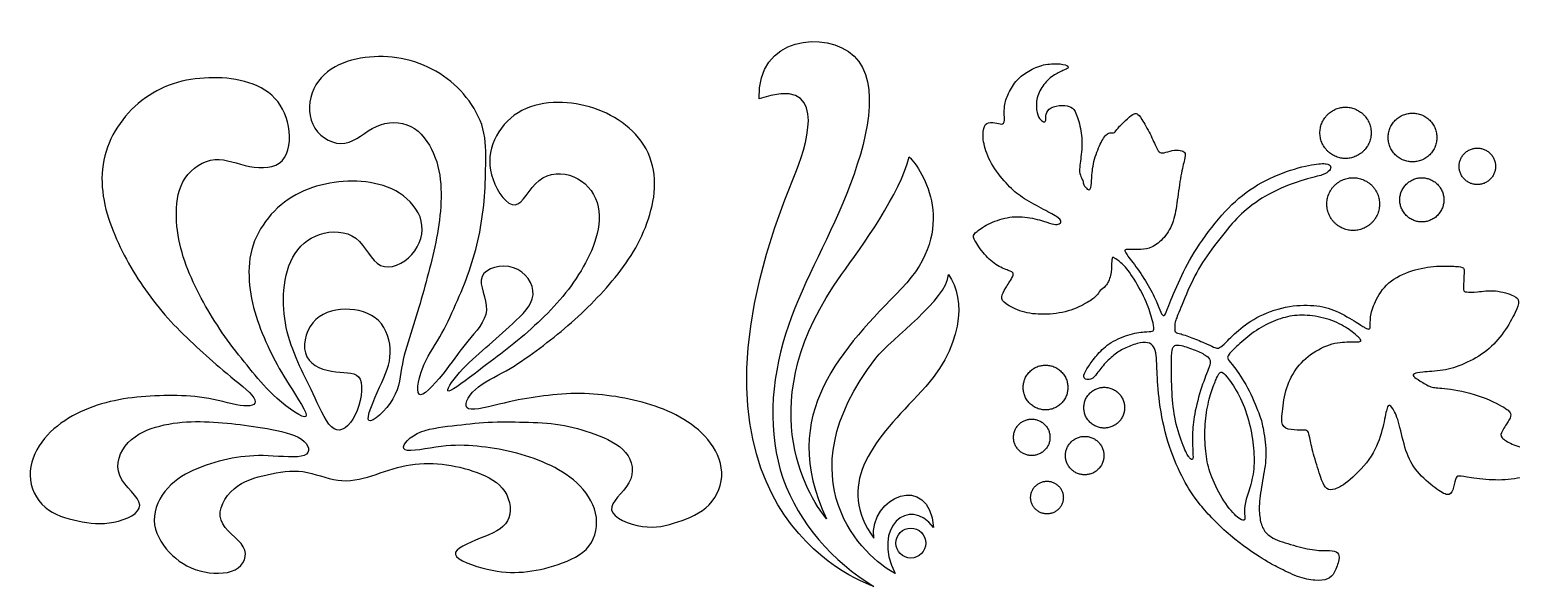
# Model space of a CAD drawing. Header units: millimetres. Extents: x -103 to 104, y -99 to 78.
# Drawn here: x -102 to -38.8, y -88.4 to -64.7 of the extents above; entities that cross this region are included whole.
import ezdxf

# ---------------------------------------------------------------- set-up
doc = ezdxf.new("R2010")
doc.units = ezdxf.units.MM
doc.header["$MEASUREMENT"] = 0

msp = doc.modelspace()

# ---------------------------------------------------------------- linework, layer by layer
at = {"color": 5, "linetype": 'ByBlock', "lineweight": -2}
for points in [[(-70.908, -67.651), (-71.021, -64.987), (-65.06, -64.418), (-66.929, -72.06), (-70.271, -77.481), (-70.7, -84.11), (-67.753, -87.364), (-66.024, -88.421)], [(-93.409, -81.489), (-93.91, -81.437), (-94.948, -81.356), (-96.469, -81.514), (-97.949, -82.126), (-98.596, -83.761), (-96.715, -85.035), (-98.474, -85.856), (-99.946, -85.673), (-101.494, -85.234), (-102.228, -83.688), (-101.591, -82.197), (-100.399, -81.191), (-98.967, -80.598), (-97.453, -80.324), (-95.898, -80.276), (-94.426, -80.338), (-92.686, -80.878), (-92.097, -80.53), (-93.69, -79.306), (-94.74, -78.362), (-95.888, -77.29), (-96.876, -76.121), (-97.724, -74.834), (-98.423, -73.463), (-98.912, -71.999), (-98.989, -70.439), (-98.446, -68.971), (-97.44, -67.783), (-96.099, -66.983), (-94.576, -66.703), (-93.024, -66.782), (-91.57, -67.365), (-90.826, -68.754), (-90.995, -70.576), (-92.678, -70.66), (-94.111, -69.963), (-95.585, -70.922), (-95.837, -72.507), (-95.625, -74.029), (-95.072, -75.472), (-94.332, -76.824), (-93.492, -78.095), (-92.474, -79.326), (-91.653, -80.348), (-89.673, -81.774), (-91.073, -79.674), (-91.701, -78.565), (-92.348, -77.091), (-92.7, -75.607), (-92.661, -74.037), (-91.91, -72.654), (-90.71, -71.649), (-89.226, -71.181), (-87.675, -71.11), (-86.177, -71.528), (-85.052, -72.799), (-85.508, -74.423), (-87.217, -75.194), (-87.91, -73.278), (-89.762, -73.25), (-90.932, -74.28), (-91.275, -76.037), (-91.092, -77.597), (-90.521, -79.06), (-89.859, -80.309), (-89.079, -82.158), (-88.018, -81.334), (-87.652, -79.214), (-88.898, -79.404), (-90.534, -78.868), (-90.136, -76.954), (-88.572, -76.464), (-86.953, -76.897), (-86.46, -78.546), (-87.027, -79.773), (-88.007, -81.994), (-86.229, -80.406), (-86.206, -78.95), (-85.684, -77.465), (-85.263, -75.997), (-84.848, -74.514), (-84.54, -73.01), (-84.41, -71.468), (-84.669, -69.95), (-85.651, -68.595), (-87.309, -68.613), (-88.498, -69.9), (-90.114, -69.054), (-90.156, -67.298), (-89.072, -66.157), (-87.521, -65.798), (-85.971, -65.882), (-84.458, -66.51), (-83.34, -67.527), (-82.552, -68.9), (-82.561, -70.467), (-82.606, -71.996), (-82.831, -73.521), (-83.244, -75.005), (-83.842, -76.417), (-84.492, -77.828), (-85.365, -79.041), (-85.648, -80.868), (-84.113, -79.069), (-83.424, -78.006), (-82.14, -76.715), (-83.248, -75.034), (-81.223, -74.499), (-80.156, -76.052), (-81.449, -77.262), (-82.547, -78.244), (-83.733, -79.254), (-84.598, -80.557), (-82.748, -79.124), (-81.682, -78.344), (-80.456, -77.323), (-79.379, -76.245), (-78.464, -74.997), (-77.786, -73.619), (-77.606, -72.008), (-78.701, -70.748), (-80.453, -70.813), (-81.241, -72.789), (-82.471, -71.05), (-82.411, -69.542), (-81.447, -68.213), (-79.906, -67.714), (-78.291, -67.871), (-76.871, -68.467), (-75.711, -69.543), (-75.249, -71.065), (-75.515, -72.605), (-76.125, -74.022), (-77.023, -75.277), (-78.064, -76.409), (-79.189, -77.455), (-80.416, -78.393), (-81.646, -79.27), (-83.168, -79.94), (-83.738, -81.156), (-81.66, -80.548), (-80.308, -80.32), (-78.732, -80.156), (-77.207, -80.282), (-75.695, -80.584), (-74.256, -81.148), (-73.012, -82.081), (-72.28, -83.534), (-72.887, -85.1), (-74.398, -85.723), (-75.773, -86.067), (-77.822, -85.218), (-76.136, -84.058), (-76.384, -82.584), (-77.939, -81.891), (-79.381, -81.475), (-80.932, -81.42), (-82.475, -81.397), (-83.969, -81.581), (-85.619, -81.76), (-86.517, -82.871), (-84.339, -82.369), (-82.973, -82.426), (-81.405, -82.657), (-79.953, -83.15), (-78.611, -83.914), (-77.679, -85.267), (-77.959, -86.858), (-79.478, -87.554), (-80.997, -87.876), (-82.377, -87.805), (-84.511, -87.055), (-82.726, -86.344), (-81.391, -85.807), (-81.56, -84.239), (-82.907, -83.506), (-84.419, -83.163), (-85.974, -83.177), (-87.428, -83.752), (-88.874, -84.072), (-90.35, -83.369), (-91.896, -83.647), (-93.391, -84.051), (-94.304, -85.707), (-92.521, -86.694), (-93.045, -87.924), (-94.847, -87.889), (-96.142, -87.068), (-96.964, -85.626), (-96.227, -84.105), (-94.873, -83.342), (-93.36, -82.911), (-91.943, -82.799), (-89.937, -83.047), (-90.163, -82.05), (-91.942, -81.666), (-92.908, -81.541), (-93.409, -81.489)], [(-69.311, -70.709), (-68.809, -69.34), (-67.987, -66.646), (-70.908, -67.651)], [(-67.394, -75.137), (-66.526, -73.95), (-64.883, -71.668), (-64.518, -70.116)], [(-66.024, -88.421), (-67.485, -87.919), (-75.063, -84.267), (-69.311, -70.709)], [(-68.033, -85.545), (-68.9, -84.495), (-71.274, -80.524), (-67.394, -75.137)], [(-62.829, -75.137), (-62.098, -76.187), (-62.144, -78.241), (-64.152, -80.295)], [(-64.152, -80.295), (-66.161, -82.35), (-67.622, -84.13), (-66.024, -86.367)], [(-66.024, -86.367), (-66.207, -84.587), (-63.65, -83.537), (-63.468, -85.91)], [(-63.468, -85.91), (-64.518, -84.541), (-66.115, -85.91), (-65.111, -87.873)]]:
    msp.add_open_spline(points, degree=3, dxfattribs=at)
for points, knots in [([(-49.454, -87.238), (-49.791, -87.028), (-50.318, -86.678), (-50.814, -86.256), (-51.309, -85.835), (-51.773, -85.341), (-52.098, -84.943), (-52.424, -84.546), (-52.61, -84.245), (-53.017, -83.471), (-53.237, -82.998), (-53.413, -82.46), (-53.589, -81.922), (-53.722, -81.32), (-53.803, -80.78), (-53.884, -80.239), (-53.914, -79.76), (-53.933, -79.394), (-53.951, -79.028), (-53.957, -78.775), (-53.976, -78.594), (-53.996, -78.414), (-54.029, -78.305), (-54.086, -78.218), (-54.143, -78.131), (-54.225, -78.064), (-54.344, -78.039), (-54.463, -78.013), (-54.619, -78.028), (-54.795, -78.076), (-54.972, -78.125), (-55.167, -78.206), (-55.333, -78.287), (-55.499, -78.369), (-55.634, -78.45), (-55.786, -78.573), (-55.938, -78.697), (-56.107, -78.862), (-56.381, -79.182), (-56.487, -79.335), (-56.569, -79.435), (-56.652, -79.534), (-56.712, -79.579), (-56.782, -79.599), (-56.851, -79.618), (-56.929, -79.612), (-57.044, -79.564), (-57.08, -79.522), (-57.059, -79.43), (-57.038, -79.338), (-56.959, -79.197), (-56.863, -79.049), (-56.767, -78.902), (-56.652, -78.748), (-56.514, -78.584), (-56.375, -78.42), (-56.212, -78.245), (-55.752, -77.935), (-55.454, -77.799), (-55.182, -77.715), (-54.911, -77.631), (-54.667, -77.598), (-54.493, -77.581), (-54.318, -77.564), (-54.213, -77.564), (-54.151, -77.546), (-54.089, -77.528), (-54.071, -77.492), (-54.079, -77.394), (-54.086, -77.296), (-54.119, -77.137), (-54.189, -76.908), (-54.258, -76.679), (-54.363, -76.381), (-54.52, -76.055), (-54.676, -75.73), (-54.884, -75.378), (-55.056, -75.129), (-55.228, -74.881), (-55.363, -74.736), (-55.479, -74.632), (-55.595, -74.528), (-55.691, -74.465), (-55.752, -74.434), (-55.812, -74.402), (-55.836, -74.402), (-55.866, -74.465), (-55.872, -74.528), (-55.877, -74.659), (-55.881, -74.79), (-55.884, -74.989), (-55.969, -75.354), (-56.05, -75.519), (-56.215, -75.721), (-56.3, -75.757), (-56.362, -75.818), (-56.423, -75.878), (-56.462, -75.962), (-56.613, -76.131), (-56.725, -76.215), (-56.923, -76.331), (-57.122, -76.447), (-57.408, -76.595), (-57.733, -76.689), (-58.059, -76.784), (-58.423, -76.827), (-58.76, -76.829), (-59.098, -76.833), (-59.408, -76.796), (-59.69, -76.712), (-59.971, -76.628), (-60.224, -76.495), (-60.373, -76.387), (-60.522, -76.278), (-60.568, -76.194), (-60.547, -75.98), (-60.48, -75.851), (-60.394, -75.709), (-60.309, -75.568), (-60.203, -75.414), (-60.141, -75.304), (-60.08, -75.194), (-60.062, -75.128), (-60.08, -75.083), (-60.098, -75.037), (-60.152, -75.013), (-60.414, -74.911), (-60.622, -74.833), (-60.818, -74.703), (-61.013, -74.574), (-61.197, -74.393), (-61.361, -74.19), (-61.525, -73.986), (-61.67, -73.76), (-61.733, -73.626), (-61.796, -73.492), (-61.778, -73.45), (-61.604, -73.282), (-61.447, -73.155), (-61.226, -73.035), (-61.004, -72.914), (-60.718, -72.8), (-60.434, -72.735), (-60.149, -72.67), (-59.866, -72.655), (-59.291, -72.718), (-58.998, -72.797), (-58.788, -72.86), (-58.577, -72.923), (-58.447, -72.971), (-58.343, -72.991), (-58.239, -73.011), (-58.161, -73.001), (-58.108, -72.976), (-58.056, -72.95), (-58.029, -72.908), (-58.047, -72.812), (-58.092, -72.758), (-58.233, -72.667), (-58.375, -72.577), (-58.613, -72.45), (-58.881, -72.307), (-59.149, -72.164), (-59.447, -72.005), (-59.684, -71.848), (-59.92, -71.691), (-60.095, -71.538), (-60.303, -71.318), (-60.51, -71.098), (-60.751, -70.812), (-60.932, -70.518), (-61.113, -70.225), (-61.233, -69.923), (-61.363, -69.411), (-61.372, -69.201), (-61.333, -68.869), (-61.284, -68.749), (-61.196, -68.695), (-61.107, -68.64), (-60.977, -68.652), (-60.861, -68.674), (-60.745, -68.695), (-60.643, -68.725), (-60.572, -68.722), (-60.501, -68.719), (-60.462, -68.683), (-60.453, -68.558), (-60.444, -68.433), (-60.465, -68.219), (-60.452, -68.03), (-60.438, -67.842), (-60.39, -67.68), (-60.306, -67.49), (-60.221, -67.3), (-60.101, -67.083), (-59.961, -66.913), (-59.821, -66.743), (-59.661, -66.619), (-59.477, -66.507), (-59.294, -66.394), (-59.086, -66.291), (-58.861, -66.229), (-58.637, -66.168), (-58.396, -66.147), (-58.203, -66.154), (-58.011, -66.162), (-57.866, -66.198), (-57.791, -66.234), (-57.715, -66.27), (-57.709, -66.306), (-57.776, -66.369), (-57.848, -66.397), (-57.959, -66.445), (-58.071, -66.493), (-58.221, -66.562), (-58.532, -66.782), (-58.691, -66.933), (-58.938, -67.279), (-59.026, -67.475), (-59.063, -67.675), (-59.101, -67.875), (-59.089, -68.08), (-59.022, -68.378), (-58.968, -68.472), (-58.913, -68.535), (-58.857, -68.598), (-58.8, -68.631), (-58.759, -68.636), (-58.718, -68.64), (-58.694, -68.616), (-58.688, -68.555), (-58.682, -68.493), (-58.694, -68.393), (-58.669, -68.297), (-58.643, -68.201), (-58.58, -68.107), (-58.456, -68.04), (-58.333, -67.972), (-58.149, -67.93), (-57.992, -67.927), (-57.836, -67.924), (-57.706, -67.96), (-57.611, -68.011), (-57.517, -68.062), (-57.456, -68.128), (-57.386, -68.299), (-57.315, -68.469), (-57.233, -68.743), (-57.188, -69.011), (-57.143, -69.279), (-57.134, -69.541), (-57.154, -69.812), (-57.173, -70.083), (-57.221, -70.363), (-57.238, -70.545), (-57.255, -70.728), (-57.239, -70.812), (-57.209, -70.896), (-57.179, -70.981), (-57.134, -71.065), (-57.089, -71.203), (-57.089, -71.258), (-57.059, -71.321), (-57.029, -71.384), (-56.968, -71.456), (-56.916, -71.496), (-56.863, -71.535), (-56.818, -71.541), (-56.788, -71.482), (-56.758, -71.423), (-56.743, -71.3), (-56.731, -71.115), (-56.718, -70.929), (-56.709, -70.682), (-56.598, -70.155), (-56.496, -69.875), (-56.398, -69.657), (-56.3, -69.439), (-56.206, -69.282), (-56.038, -69.11), (-55.962, -69.095), (-55.904, -69.095), (-55.845, -69.095), (-55.803, -69.11), (-55.762, -69.083), (-55.722, -69.056), (-55.682, -68.987), (-55.604, -68.893), (-55.526, -68.8), (-55.408, -68.683), (-55.291, -68.574), (-55.173, -68.466), (-55.056, -68.366), (-54.975, -68.314), (-54.893, -68.261), (-54.848, -68.255), (-54.795, -68.285), (-54.743, -68.315), (-54.682, -68.381), (-54.585, -68.533), (-54.487, -68.686), (-54.351, -68.924), (-54.125, -69.372), (-54.035, -69.583), (-53.97, -69.719), (-53.905, -69.854), (-53.866, -69.914), (-53.809, -69.94), (-53.752, -69.966), (-53.676, -69.957), (-53.568, -69.928), (-53.46, -69.899), (-53.318, -69.851), (-53.071, -69.821), (-52.966, -69.839), (-52.889, -69.865), (-52.812, -69.89), (-52.764, -69.923), (-52.728, -70.026), (-52.74, -70.095), (-52.774, -70.244), (-52.809, -70.393), (-52.866, -70.622), (-52.978, -71.243), (-53.032, -71.634), (-53.079, -71.971)], [2, 2, 2, 2, 2.00369, 2.00369, 2.00369, 2.0073801, 2.0073801, 2.0073801, 2.0110701, 2.0110701, 2.0147601, 2.0147601, 2.0147601, 2.0184502, 2.0184502, 2.0184502, 2.0221402, 2.0221402, 2.0221402, 2.0258303, 2.0258303, 2.0258303, 2.0295203, 2.0295203, 2.0295203, 2.0332103, 2.0332103, 2.0332103, 2.0369004, 2.0369004, 2.0369004, 2.0405904, 2.0405904, 2.0405904, 2.0442804, 2.0442804, 2.0442804, 2.0479705, 2.0479705, 2.0516605, 2.0516605, 2.0516605, 2.0553506, 2.0553506, 2.0553506, 2.0590406, 2.0590406, 2.0627306, 2.0627306, 2.0627306, 2.0664207, 2.0664207, 2.0664207, 2.0701107, 2.0701107, 2.0701107, 2.0738007, 2.0738007, 2.0774908, 2.0774908, 2.0774908, 2.0811808, 2.0811808, 2.0811808, 2.0848708, 2.0848708, 2.0848708, 2.0885609, 2.0885609, 2.0885609, 2.0922509, 2.0922509, 2.0922509, 2.095941, 2.095941, 2.095941, 2.099631, 2.099631, 2.099631, 2.103321, 2.103321, 2.103321, 2.1070111, 2.1070111, 2.1070111, 2.1107011, 2.1107011, 2.1143911, 2.1143911, 2.1143911, 2.1180812, 2.1180812, 2.1217712, 2.1217712, 2.1254613, 2.1254613, 2.1254613, 2.1291513, 2.1291513, 2.1328413, 2.1328413, 2.1328413, 2.1365314, 2.1365314, 2.1365314, 2.1402214, 2.1402214, 2.1402214, 2.1439114, 2.1439114, 2.1439114, 2.1476015, 2.1476015, 2.1476015, 2.1512915, 2.1512915, 2.1549815, 2.1549815, 2.1549815, 2.1586716, 2.1586716, 2.1586716, 2.1623616, 2.1623616, 2.1623616, 2.1660517, 2.1660517, 2.1697417, 2.1697417, 2.1697417, 2.1734317, 2.1734317, 2.1734317, 2.1771218, 2.1771218, 2.1771218, 2.1808118, 2.1808118, 2.1845018, 2.1845018, 2.1845018, 2.1881919, 2.1881919, 2.1881919, 2.1918819, 2.1918819, 2.195572, 2.195572, 2.195572, 2.199262, 2.199262, 2.199262, 2.202952, 2.202952, 2.202952, 2.2066421, 2.2066421, 2.2103321, 2.2103321, 2.2103321, 2.2140221, 2.2140221, 2.2140221, 2.2177122, 2.2177122, 2.2177122, 2.2214022, 2.2214022, 2.2214022, 2.2250923, 2.2250923, 2.2250923, 2.2287823, 2.2287823, 2.2324723, 2.2324723, 2.2361624, 2.2361624, 2.2361624, 2.2398524, 2.2398524, 2.2398524, 2.2435424, 2.2435424, 2.2435424, 2.2472325, 2.2472325, 2.2472325, 2.2509225, 2.2509225, 2.2509225, 2.2546125, 2.2546125, 2.2546125, 2.2583026, 2.2583026, 2.2583026, 2.2619926, 2.2619926, 2.2619926, 2.2656827, 2.2656827, 2.2656827, 2.2693727, 2.2693727, 2.2693727, 2.2730627, 2.2730627, 2.2730627, 2.2767528, 2.2767528, 2.2804428, 2.2804428, 2.2804428, 2.2841328, 2.2841328, 2.2878229, 2.2878229, 2.2915129, 2.2915129, 2.2915129, 2.295203, 2.295203, 2.298893, 2.298893, 2.298893, 2.302583, 2.302583, 2.302583, 2.3062731, 2.3062731, 2.3062731, 2.3099631, 2.3099631, 2.3099631, 2.3136531, 2.3136531, 2.3136531, 2.3173432, 2.3173432, 2.3173432, 2.3210332, 2.3210332, 2.3210332, 2.3247232, 2.3247232, 2.3247232, 2.3284133, 2.3284133, 2.3284133, 2.3321033, 2.3321033, 2.3321033, 2.3357934, 2.3357934, 2.3357934, 2.3394834, 2.3394834, 2.3394834, 2.3431734, 2.3431734, 2.3468635, 2.3468635, 2.3468635, 2.3505535, 2.3505535, 2.3505535, 2.3542435, 2.3542435, 2.3542435, 2.3579336, 2.3579336, 2.3579336, 2.3616236, 2.3616236, 2.3653137, 2.3653137, 2.3653137, 2.3690037, 2.3690037, 2.3726937, 2.3726937, 2.3726937, 2.3763838, 2.3763838, 2.3763838, 2.3800738, 2.3800738, 2.3800738, 2.3837638, 2.3837638, 2.3837638, 2.3874539, 2.3874539, 2.3874539, 2.3911439, 2.3911439, 2.3911439, 2.3948339, 2.3948339, 2.3948339, 2.398524, 2.398524, 2.402214, 2.402214, 2.402214, 2.4059041, 2.4059041, 2.4059041, 2.4095941, 2.4095941, 2.4095941, 2.4132841, 2.4132841, 2.4169742, 2.4169742, 2.4169742, 2.4206642, 2.4206642, 2.4243542, 2.4243542, 2.4243542, 2.4280443, 2.4280443, 2.4317343, 2.4317343, 2.4317343, 2.4317343]), ([(-64.518, -70.116), (-63.924, -70.709), (-62.372, -73.174), (-64.837, -75.73), (-67.302, -78.287), (-70.178, -81.026), (-68.033, -85.545)], [2.4, 2.4, 2.4, 2.4, 2.6, 2.6, 2.6, 3, 3, 3, 3]), ([(-53.079, -71.971), (-53.125, -72.309), (-53.165, -72.592), (-53.253, -72.855), (-53.342, -73.119), (-53.481, -73.363), (-53.642, -73.553), (-53.803, -73.742), (-53.987, -73.878), (-54.318, -74.035), (-54.466, -74.056), (-54.639, -74.063), (-54.812, -74.071), (-55.011, -74.065), (-55.131, -74.066), (-55.252, -74.068), (-55.294, -74.077), (-55.309, -74.101), (-55.324, -74.125), (-55.312, -74.164), (-55.22, -74.294), (-55.128, -74.423), (-54.957, -74.643), (-54.595, -75.152), (-54.405, -75.441), (-54.256, -75.706), (-54.107, -75.971), (-53.999, -76.212), (-53.92, -76.402), (-53.842, -76.592), (-53.794, -76.73), (-53.747, -76.807), (-53.701, -76.884), (-53.655, -76.899), (-53.616, -76.857), (-53.577, -76.814), (-53.544, -76.715), (-53.439, -76.452), (-53.333, -76.188), (-53.155, -75.76), (-52.96, -75.336), (-52.764, -74.911), (-52.55, -74.489), (-52.249, -74.023), (-51.948, -73.556), (-51.559, -73.044), (-51.177, -72.611), (-50.794, -72.179), (-50.418, -71.827), (-49.986, -71.53), (-49.553, -71.234), (-49.065, -70.993), (-48.596, -70.815), (-48.126, -70.637), (-47.674, -70.523), (-47.355, -70.464), (-47.036, -70.405), (-46.849, -70.402), (-46.73, -70.42), (-46.611, -70.438), (-46.56, -70.478), (-46.523, -70.577), (-46.539, -70.637), (-46.591, -70.702), (-46.644, -70.767), (-46.734, -70.836), (-46.895, -70.89), (-47.057, -70.944), (-47.288, -70.984), (-47.662, -71.097), (-48.035, -71.209), (-48.55, -71.396), (-48.996, -71.621), (-49.442, -71.845), (-49.818, -72.107), (-50.123, -72.363), (-50.427, -72.619), (-50.659, -72.869), (-50.937, -73.203), (-51.216, -73.538), (-51.541, -73.956), (-52.074, -74.73), (-52.282, -75.086), (-52.478, -75.497), (-52.674, -75.908), (-52.857, -76.375), (-53.089, -76.947), (-53.137, -77.052), (-53.162, -77.158), (-53.186, -77.263), (-53.186, -77.369), (-53.184, -77.445), (-53.183, -77.522), (-53.18, -77.57), (-53.146, -77.598), (-53.113, -77.625), (-53.05, -77.631), (-52.918, -77.668), (-52.785, -77.706), (-52.583, -77.775), (-52.375, -77.857), (-52.168, -77.938), (-51.954, -78.031), (-51.8, -78.102), (-51.647, -78.173), (-51.553, -78.221), (-51.484, -78.248), (-51.415, -78.275), (-51.369, -78.281), (-51.317, -78.266), (-51.264, -78.251), (-51.204, -78.215), (-50.966, -77.989), (-50.788, -77.799), (-50.558, -77.593), (-50.327, -77.387), (-50.044, -77.164), (-49.684, -76.971), (-49.324, -76.778), (-48.888, -76.616), (-48.46, -76.528), (-48.032, -76.441), (-47.614, -76.429), (-47.257, -76.459), (-46.9, -76.489), (-46.605, -76.561), (-46.298, -76.697), (-45.99, -76.833), (-45.671, -77.031), (-45.457, -77.164), (-45.243, -77.296), (-45.135, -77.363), (-45.06, -77.403), (-44.984, -77.444), (-44.942, -77.459), (-44.909, -77.457), (-44.876, -77.456), (-44.852, -77.438), (-44.843, -77.272), (-44.858, -77.125), (-44.835, -76.942), (-44.813, -76.76), (-44.753, -76.543), (-44.631, -76.286), (-44.509, -76.028), (-44.325, -75.73), (-43.786, -75.26), (-43.43, -75.089), (-43.073, -74.976), (-42.717, -74.863), (-42.358, -74.809), (-42.03, -74.786), (-41.702, -74.763), (-41.403, -74.772), (-41.212, -74.787), (-41.021, -74.803), (-40.937, -74.824), (-40.893, -74.849), (-40.849, -74.875), (-40.846, -74.905), (-40.848, -75.004), (-40.849, -75.104), (-40.855, -75.272), (-40.864, -75.423), (-40.873, -75.574), (-40.885, -75.706), (-40.875, -75.78), (-40.864, -75.854), (-40.831, -75.869), (-40.736, -75.878), (-40.641, -75.887), (-40.485, -75.89), (-40.274, -75.87), (-40.063, -75.851), (-39.798, -75.808), (-39.512, -75.836), (-39.226, -75.863), (-38.919, -75.959), (-38.569, -76.122), (-38.527, -76.188), (-38.526, -76.29), (-38.524, -76.393), (-38.563, -76.531), (-38.672, -76.759), (-38.78, -76.986), (-38.958, -77.302), (-39.163, -77.592), (-39.367, -77.881), (-39.599, -78.143), (-39.885, -78.37), (-40.172, -78.597), (-40.512, -78.79), (-40.831, -78.932), (-41.15, -79.073), (-41.449, -79.164), (-41.759, -79.213), (-42.069, -79.263), (-42.391, -79.272), (-42.601, -79.29), (-42.81, -79.308), (-42.906, -79.335), (-42.964, -79.365), (-43.021, -79.396), (-43.039, -79.429), (-42.997, -79.477), (-42.954, -79.525), (-42.852, -79.588), (-42.717, -79.674), (-42.581, -79.76), (-42.412, -79.868), (-42.265, -79.918), (-42.117, -79.968), (-41.991, -79.959), (-41.684, -79.992), (-41.376, -80.025), (-40.888, -80.1), (-40.422, -80.242), (-39.955, -80.383), (-39.509, -80.591), (-39.247, -80.739), (-38.985, -80.886), (-38.907, -80.974), (-38.875, -81.054), (-38.843, -81.133), (-38.858, -81.206), (-39.009, -81.471), (-39.145, -81.663), (-39.289, -81.928), (-39.307, -82.073), (-39, -82.272), (-38.803, -82.359), (-38.605, -82.447), (-38.364, -82.522), (-37.855, -82.585), (-37.587, -82.573), (-37.392, -82.511), (-37.196, -82.45), (-37.072, -82.338), (-36.969, -82.198), (-36.865, -82.058), (-36.78, -81.889), (-36.719, -81.781), (-36.657, -81.673), (-36.618, -81.624), (-36.583, -81.63), (-36.548, -81.636), (-36.518, -81.697), (-36.521, -81.856), (-36.524, -82.016), (-36.56, -82.275), (-36.696, -82.556), (-36.831, -82.838), (-37.066, -83.142), (-37.377, -83.361), (-37.687, -83.579), (-38.072, -83.711), (-38.435, -83.791), (-38.798, -83.871), (-39.139, -83.898), (-39.504, -83.889), (-39.87, -83.88), (-40.262, -83.835), (-40.535, -83.796), (-40.807, -83.757), (-40.961, -83.724), (-41.054, -83.724), (-41.147, -83.724), (-41.181, -83.757), (-41.215, -83.87), (-41.25, -83.983), (-41.286, -84.175), (-41.334, -84.311), (-41.382, -84.446), (-41.443, -84.525), (-41.68, -84.498), (-41.858, -84.392), (-42.092, -84.216), (-42.325, -84.04), (-42.614, -83.793), (-43.057, -83.263), (-43.21, -82.98), (-43.328, -82.627), (-43.445, -82.275), (-43.527, -81.853), (-43.701, -81.218), (-43.795, -81.004), (-43.872, -80.877), (-43.948, -80.751), (-44.009, -80.712), (-44.052, -80.716), (-44.096, -80.721), (-44.123, -80.769), (-44.204, -81.124), (-44.259, -81.432), (-44.349, -81.775), (-44.439, -82.118), (-44.566, -82.498), (-45.057, -83.251), (-45.421, -83.624), (-45.707, -83.868), (-45.993, -84.112), (-46.409, -84.341), (-46.62, -84.311), (-46.701, -84.254), (-46.782, -84.196), (-46.84, -84.097), (-46.923, -83.877), (-47.005, -83.657), (-47.114, -83.317), (-47.203, -83.008), (-47.291, -82.7), (-47.361, -82.422), (-47.403, -82.23), (-47.445, -82.037), (-47.46, -81.928), (-47.489, -81.862), (-47.517, -81.796), (-47.56, -81.772), (-47.662, -81.764), (-47.764, -81.757), (-47.927, -81.766), (-48.097, -81.755), (-48.267, -81.745), (-48.445, -81.715), (-48.535, -81.615), (-48.626, -81.516), (-48.629, -81.347), (-48.584, -80.802), (-48.535, -80.426), (-48.444, -80.09), (-48.352, -79.754), (-48.216, -79.459), (-48.023, -79.188), (-47.831, -78.917), (-47.581, -78.67), (-47.287, -78.474), (-46.993, -78.278), (-46.656, -78.134), (-46.356, -78.066), (-46.057, -77.998), (-45.795, -78.007), (-45.617, -78.009), (-45.439, -78.01), (-45.346, -78.004), (-45.292, -77.989), (-45.237, -77.974), (-45.222, -77.95), (-45.275, -77.884), (-45.328, -77.817), (-45.448, -77.709), (-45.783, -77.453), (-45.996, -77.305), (-46.27, -77.183), (-46.545, -77.061), (-46.879, -76.965), (-47.505, -76.863), (-47.797, -76.857), (-48.075, -76.887), (-48.352, -76.917), (-48.614, -76.983), (-48.886, -77.09), (-49.159, -77.197), (-49.442, -77.345), (-49.702, -77.518), (-49.963, -77.691), (-50.201, -77.89), (-50.611, -78.254), (-50.782, -78.42), (-50.867, -78.528), (-50.951, -78.637), (-50.948, -78.688), (-50.907, -78.754), (-50.867, -78.82), (-50.788, -78.902), (-50.642, -79.094), (-50.496, -79.287), (-50.282, -79.591), (-50.086, -79.957), (-49.891, -80.323), (-49.713, -80.751), (-49.608, -81.026), (-49.502, -81.302), (-49.469, -81.426), (-49.421, -81.683), (-49.373, -81.941), (-49.309, -82.332), (-49.291, -83.022), (-49.337, -83.32), (-49.395, -83.656), (-49.454, -83.992), (-49.526, -84.365), (-49.559, -84.678), (-49.593, -84.992), (-49.586, -85.245), (-49.561, -85.452), (-49.535, -85.66), (-49.49, -85.823), (-49.409, -85.97), (-49.327, -86.118), (-49.21, -86.25), (-48.99, -86.366), (-48.77, -86.482), (-48.448, -86.582), (-48.127, -86.671), (-47.807, -86.759), (-47.487, -86.838), (-47.224, -86.871), (-46.96, -86.904), (-46.752, -86.892), (-46.59, -86.899), (-46.427, -86.907), (-46.31, -86.934), (-46.18, -87.055), (-46.168, -87.148), (-46.222, -87.449), (-46.289, -87.657), (-46.448, -87.958), (-46.542, -88.052), (-46.677, -88.107), (-46.813, -88.163), (-46.99, -88.181), (-47.207, -88.164), (-47.424, -88.148), (-47.68, -88.097), (-47.956, -87.996), (-48.231, -87.895), (-48.526, -87.744), (-48.748, -87.633), (-48.969, -87.521), (-49.117, -87.449), (-49.454, -87.238)], [1.4317343, 1.4317343, 1.4317343, 1.4317343, 1.4354244, 1.4354244, 1.4354244, 1.4391144, 1.4391144, 1.4391144, 1.4428044, 1.4428044, 1.4464945, 1.4464945, 1.4464945, 1.4501845, 1.4501845, 1.4501845, 1.4538745, 1.4538745, 1.4538745, 1.4575646, 1.4575646, 1.4575646, 1.4612546, 1.4612546, 1.4649446, 1.4649446, 1.4649446, 1.4686347, 1.4686347, 1.4686347, 1.4723247, 1.4723247, 1.4723247, 1.4760148, 1.4760148, 1.4760148, 1.4797048, 1.4797048, 1.4797048, 1.4833948, 1.4833948, 1.4833948, 1.4870849, 1.4870849, 1.4870849, 1.4907749, 1.4907749, 1.4907749, 1.4944649, 1.4944649, 1.4944649, 1.498155, 1.498155, 1.498155, 1.501845, 1.501845, 1.501845, 1.5055351, 1.5055351, 1.5055351, 1.5092251, 1.5092251, 1.5129151, 1.5129151, 1.5129151, 1.5166052, 1.5166052, 1.5166052, 1.5202952, 1.5202952, 1.5202952, 1.5239852, 1.5239852, 1.5239852, 1.5276753, 1.5276753, 1.5276753, 1.5313653, 1.5313653, 1.5313653, 1.5350554, 1.5350554, 1.5387454, 1.5387454, 1.5387454, 1.5424354, 1.5424354, 1.5461255, 1.5461255, 1.5461255, 1.5498155, 1.5498155, 1.5498155, 1.5535055, 1.5535055, 1.5535055, 1.5571956, 1.5571956, 1.5571956, 1.5608856, 1.5608856, 1.5608856, 1.5645756, 1.5645756, 1.5645756, 1.5682657, 1.5682657, 1.5682657, 1.5719557, 1.5719557, 1.5719557, 1.5756458, 1.5756458, 1.5793358, 1.5793358, 1.5793358, 1.5830258, 1.5830258, 1.5830258, 1.5867159, 1.5867159, 1.5867159, 1.5904059, 1.5904059, 1.5904059, 1.5940959, 1.5940959, 1.5940959, 1.597786, 1.597786, 1.597786, 1.601476, 1.601476, 1.601476, 1.6051661, 1.6051661, 1.6051661, 1.6088561, 1.6088561, 1.6125461, 1.6125461, 1.6125461, 1.6162362, 1.6162362, 1.6162362, 1.6199262, 1.6199262, 1.6236162, 1.6236162, 1.6236162, 1.6273063, 1.6273063, 1.6273063, 1.6309963, 1.6309963, 1.6309963, 1.6346863, 1.6346863, 1.6346863, 1.6383764, 1.6383764, 1.6383764, 1.6420664, 1.6420664, 1.6420664, 1.6457565, 1.6457565, 1.6457565, 1.6494465, 1.6494465, 1.6494465, 1.6531365, 1.6531365, 1.6531365, 1.6568266, 1.6568266, 1.6568266, 1.6605166, 1.6605166, 1.6642066, 1.6642066, 1.6642066, 1.6678967, 1.6678967, 1.6678967, 1.6715867, 1.6715867, 1.6715867, 1.6752768, 1.6752768, 1.6752768, 1.6789668, 1.6789668, 1.6789668, 1.6826568, 1.6826568, 1.6826568, 1.6863469, 1.6863469, 1.6863469, 1.6900369, 1.6900369, 1.6900369, 1.6937269, 1.6937269, 1.6937269, 1.697417, 1.697417, 1.697417, 1.701107, 1.701107, 1.701107, 1.704797, 1.704797, 1.704797, 1.7084871, 1.7084871, 1.7084871, 1.7121771, 1.7121771, 1.7121771, 1.7158672, 1.7158672, 1.7158672, 1.7195572, 1.7195572, 1.7232472, 1.7232472, 1.7269373, 1.7306273, 1.7306273, 1.7306273, 1.7343173, 1.7343173, 1.7380074, 1.7380074, 1.7380074, 1.7416974, 1.7416974, 1.7416974, 1.7453875, 1.7453875, 1.7453875, 1.7490775, 1.7490775, 1.7490775, 1.7527675, 1.7527675, 1.7527675, 1.7564576, 1.7564576, 1.7564576, 1.7601476, 1.7601476, 1.7601476, 1.7638376, 1.7638376, 1.7638376, 1.7675277, 1.7675277, 1.7675277, 1.7712177, 1.7712177, 1.7712177, 1.7749077, 1.7749077, 1.7749077, 1.7785978, 1.7785978, 1.7785978, 1.7822878, 1.7822878, 1.7822878, 1.7859779, 1.7859779, 1.7896679, 1.7896679, 1.7896679, 1.7933579, 1.7933579, 1.797048, 1.797048, 1.797048, 1.800738, 1.800738, 1.804428, 1.804428, 1.804428, 1.8081181, 1.8081181, 1.8081181, 1.8118081, 1.8118081, 1.8154982, 1.8154982, 1.8154982, 1.8191882, 1.8191882, 1.8228782, 1.8228782, 1.8228782, 1.8265683, 1.8302583, 1.8302583, 1.8302583, 1.8339483, 1.8339483, 1.8339483, 1.8376384, 1.8376384, 1.8376384, 1.8413284, 1.8413284, 1.8413284, 1.8450185, 1.8450185, 1.8450185, 1.8487085, 1.8487085, 1.8487085, 1.8523985, 1.8523985, 1.8523985, 1.8560886, 1.8560886, 1.8560886, 1.8597786, 1.8597786, 1.8634686, 1.8634686, 1.8634686, 1.8671587, 1.8671587, 1.8671587, 1.8708487, 1.8708487, 1.8708487, 1.8745387, 1.8745387, 1.8745387, 1.8782288, 1.8782288, 1.8782288, 1.8819188, 1.8819188, 1.8819188, 1.8856089, 1.8856089, 1.8856089, 1.8892989, 1.8892989, 1.8929889, 1.8929889, 1.8929889, 1.896679, 1.896679, 1.900369, 1.900369, 1.900369, 1.904059, 1.904059, 1.904059, 1.9077491, 1.9077491, 1.9077491, 1.9114391, 1.9114391, 1.9151292, 1.9151292, 1.9151292, 1.9188192, 1.9188192, 1.9188192, 1.9225092, 1.9225092, 1.9225092, 1.9261993, 1.9261993, 1.9261993, 1.9298893, 1.9298893, 1.9298893, 1.9335793, 1.9335793, 1.9335793, 1.9372694, 1.9372694, 1.9409594, 1.9409594, 1.9409594, 1.9446494, 1.9446494, 1.9446494, 1.9483395, 1.9483395, 1.9483395, 1.9520295, 1.9520295, 1.9520295, 1.9557196, 1.9557196, 1.9557196, 1.9594096, 1.9594096, 1.9594096, 1.9630996, 1.9630996, 1.9630996, 1.9667897, 1.9667897, 1.9667897, 1.9704797, 1.9704797, 1.9741697, 1.9741697, 1.9778598, 1.9778598, 1.9815498, 1.9815498, 1.9815498, 1.9852399, 1.9852399, 1.9852399, 1.9889299, 1.9889299, 1.9889299, 1.9926199, 1.9926199, 1.9926199, 2, 2, 2, 2]), ([(-65.111, -87.873), (-66.435, -87.188), (-69.95, -83.902), (-65.933, -78.698), (-65.248, -77.83), (-62.92, -76.233), (-62.829, -75.137)], [3, 3, 3, 3, 3.1428571, 3.1428571, 3.1428571, 3.2857143, 3.2857143, 3.2857143, 3.2857143]), ([(-53.33, -79.106), (-53.33, -79.45), (-53.321, -79.899), (-53.293, -80.317), (-53.264, -80.736), (-53.216, -81.124), (-53.029, -81.892), (-52.89, -82.272), (-52.787, -82.519), (-52.683, -82.766), (-52.613, -82.88), (-52.555, -82.95), (-52.496, -83.019), (-52.448, -83.043), (-52.402, -82.971), (-52.406, -82.874), (-52.421, -82.501), (-52.433, -82.224), (-52.428, -81.953), (-52.424, -81.682), (-52.402, -81.416), (-52.27, -80.727), (-52.159, -80.302), (-52.041, -79.944), (-51.924, -79.585), (-51.8, -79.293), (-51.734, -79.112), (-51.668, -78.932), (-51.659, -78.862), (-51.678, -78.796), (-51.698, -78.73), (-51.746, -78.667), (-51.957, -78.519), (-52.119, -78.435), (-52.318, -78.355), (-52.517, -78.275), (-52.752, -78.2), (-52.904, -78.165), (-53.056, -78.131), (-53.125, -78.137), (-53.18, -78.164), (-53.234, -78.191), (-53.273, -78.239), (-53.297, -78.382), (-53.321, -78.525), (-53.33, -78.763), (-53.33, -79.106)], [0, 0, 0, 0, 0.055556, 0.055556, 0.055556, 0.111111, 0.111111, 0.166667, 0.166667, 0.166667, 0.222222, 0.222222, 0.222222, 0.277778, 0.277778, 0.333333, 0.333333, 0.388889, 0.388889, 0.388889, 0.444444, 0.444444, 0.5, 0.5, 0.5, 0.555556, 0.555556, 0.555556, 0.611111, 0.611111, 0.611111, 0.666667, 0.666667, 0.722222, 0.722222, 0.722222, 0.777778, 0.777778, 0.777778, 0.833333, 0.833333, 0.833333, 0.888889, 0.888889, 0.888889, 1, 1, 1, 1]), ([(-51.403, -79.558), (-51.457, -79.676), (-51.526, -79.844), (-51.601, -80.072), (-51.677, -80.299), (-51.758, -80.585), (-51.869, -81.212), (-51.9, -81.552), (-51.903, -81.897), (-51.906, -82.242), (-51.881, -82.591), (-51.836, -82.895), (-51.791, -83.199), (-51.725, -83.459), (-51.6, -83.776), (-51.475, -84.094), (-51.291, -84.47), (-51.089, -84.781), (-50.888, -85.091), (-50.668, -85.335), (-50.364, -85.6), (-50.279, -85.621), (-50.195, -85.585), (-50.195, -85.528), (-50.202, -85.424), (-50.21, -85.32), (-50.225, -85.169), (-50.199, -84.992), (-50.174, -84.814), (-50.108, -84.609), (-50.032, -84.365), (-49.957, -84.121), (-49.873, -83.838), (-49.791, -83.221), (-49.794, -82.886), (-49.826, -82.54), (-49.858, -82.194), (-49.918, -81.835), (-50.01, -81.474), (-50.101, -81.112), (-50.225, -80.748), (-50.38, -80.423), (-50.535, -80.097), (-50.722, -79.811), (-50.996, -79.438), (-51.083, -79.35), (-51.204, -79.278), (-51.237, -79.293), (-51.273, -79.334), (-51.309, -79.374), (-51.348, -79.441), (-51.403, -79.558)], [0, 0, 0, 0, 0.05, 0.05, 0.05, 0.1, 0.1, 0.15, 0.15, 0.15, 0.2, 0.2, 0.2, 0.25, 0.25, 0.25, 0.3, 0.3, 0.3, 0.35, 0.35, 0.4, 0.4, 0.45, 0.45, 0.45, 0.5, 0.5, 0.5, 0.55, 0.55, 0.55, 0.6, 0.6, 0.65, 0.65, 0.65, 0.7, 0.7, 0.7, 0.75, 0.75, 0.75, 0.8, 0.8, 0.85, 0.85, 0.9, 0.9, 0.9, 1, 1, 1, 1]), ([(-64.44, -85.94), (-64.791, -85.94), (-65.077, -86.225), (-65.077, -86.577), (-65.077, -86.929), (-64.791, -87.214), (-64.44, -87.214), (-64.088, -87.214), (-63.803, -86.929), (-63.803, -86.577), (-63.803, -86.225), (-64.088, -85.94), (-64.44, -85.94)], [0, 0, 0, 0, 0.2, 0.2, 0.2, 0.4, 0.4, 0.4, 0.6, 0.6, 0.6, 1, 1, 1, 1])]:
    msp.add_open_spline(points, degree=3, knots=knots, dxfattribs=at)
for points, knots in [([(-44.811, -69.098), (-44.811, -68.006), (-45.903, -68.006), (-46.995, -68.006), (-46.995, -69.098), (-46.995, -70.19), (-45.903, -70.19), (-44.811, -70.19), (-44.811, -69.098)], [0, 0, 0, 11.994601, 11.994601, 23.989202, 23.989202, 35.983802, 35.983802, 47.978403, 47.978403, 47.978403]), ([(-42.009, -69.297), (-42.009, -68.258), (-43.048, -68.258), (-44.087, -68.258), (-44.087, -69.297), (-44.087, -70.336), (-43.048, -70.336), (-42.009, -70.336), (-42.009, -69.297)], [0, 0, 0, 11.41372, 11.41372, 22.827441, 22.827441, 34.241161, 34.241161, 45.654881, 45.654881, 45.654881]), ([(-39.506, -70.527), (-39.506, -69.75), (-40.283, -69.75), (-41.06, -69.75), (-41.06, -70.527), (-41.06, -71.305), (-40.283, -71.305), (-39.506, -71.305), (-39.506, -70.527)], [0, 0, 0, 8.541362, 8.541362, 17.082724, 17.082724, 25.624086, 25.624086, 34.165448, 34.165448, 34.165448]), ([(-45.578, -71.011), (-46.701, -71.011), (-46.701, -72.134), (-46.701, -73.258), (-45.578, -73.258), (-44.454, -73.258), (-44.454, -72.134), (-44.454, -71.011), (-45.578, -71.011)], [0, 0, 0, 1.570796, 1.570796, 3.141593, 3.141593, 4.712389, 4.712389, 6.283185, 6.283185, 6.283185]), ([(-41.709, -71.953), (-41.709, -71.012), (-42.65, -71.012), (-43.591, -71.012), (-43.591, -71.953), (-43.591, -72.895), (-42.65, -72.895), (-41.709, -72.895), (-41.709, -71.953)], [0, 0, 0, 10.340866, 10.340866, 20.681733, 20.681733, 31.022599, 31.022599, 41.363466, 41.363466, 41.363466]), ([(-57.744, -79.95), (-57.744, -78.996), (-58.697, -78.996), (-59.651, -78.996), (-59.651, -79.95), (-59.651, -80.903), (-58.697, -80.903), (-57.744, -80.903), (-57.744, -79.95)], [0, 0, 0, 10.477211, 10.477211, 20.954423, 20.954423, 31.431634, 31.431634, 41.908846, 41.908846, 41.908846]), ([(-55.325, -80.808), (-55.325, -79.939), (-56.194, -79.939), (-57.063, -79.939), (-57.063, -80.808), (-57.063, -81.677), (-56.194, -81.677), (-55.325, -81.677), (-55.325, -80.808)], [0, 0, 0, 9.548243, 9.548243, 19.096485, 19.096485, 28.644728, 28.644728, 38.19297, 38.19297, 38.19297]), ([(-58.507, -82.073), (-58.507, -81.296), (-59.285, -81.296), (-60.062, -81.296), (-60.062, -82.073), (-60.062, -82.85), (-59.285, -82.85), (-58.507, -82.85), (-58.507, -82.073)], [0, 0, 0, 8.537592, 8.537592, 17.075184, 17.075184, 25.612777, 25.612777, 34.150369, 34.150369, 34.150369]), ([(-56.205, -82.85), (-56.205, -82.03), (-57.026, -82.03), (-57.846, -82.03), (-57.846, -82.85), (-57.846, -83.67), (-57.026, -83.67), (-56.205, -83.67), (-56.205, -82.85)], [0, 0, 0, 9.012601, 9.012601, 18.025202, 18.025202, 27.037803, 27.037803, 36.050404, 36.050404, 36.050404]), ([(-57.937, -84.639), (-57.937, -83.942), (-58.634, -83.942), (-59.331, -83.942), (-59.331, -84.639), (-59.331, -85.336), (-58.634, -85.336), (-57.937, -85.336), (-57.937, -84.639)], [0, 0, 0, 7.653862, 7.653862, 15.307724, 15.307724, 22.961587, 22.961587, 30.615449, 30.615449, 30.615449])]:
    msp.add_rational_spline(points, [1, 0.707106781187, 1, 0.707106781187, 1, 0.707106781187, 1, 0.707106781187, 1], degree=2, knots=knots, dxfattribs=at)

doc.saveas('drawing.dxf')
